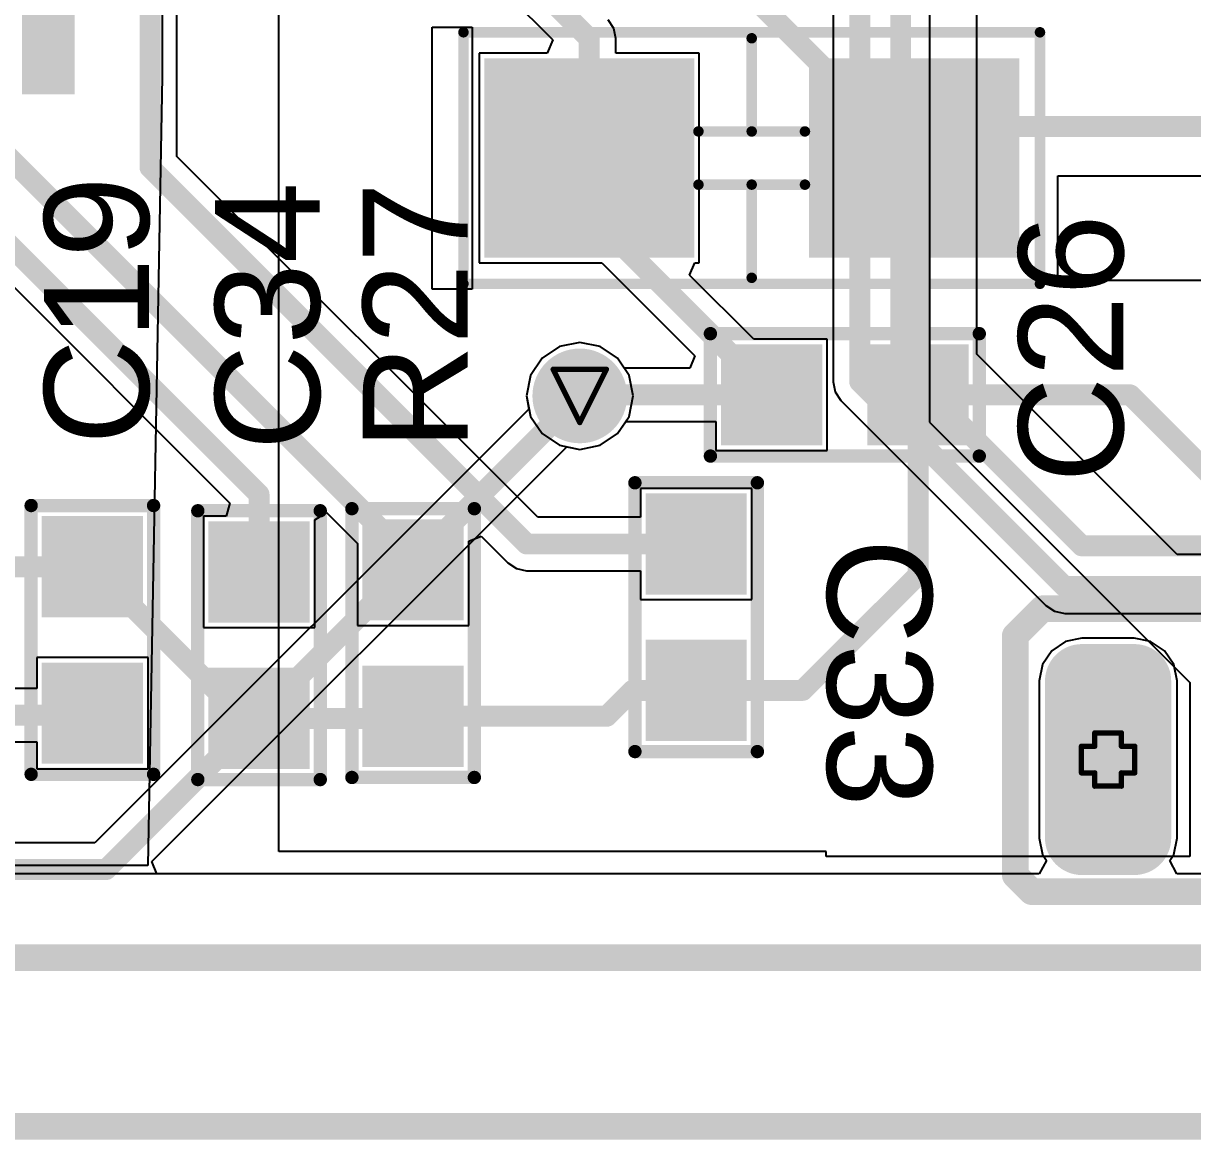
# Model space of a CAD drawing. Header units: inches. Extents: x -3 to 423, y -3 to 110.
# Drawn here: x 45.02 to 56.18, y -1.74 to 8.92 of the extents above; entities that cross this region are included whole.
import ezdxf

# ---------------------------------------------------------------- set-up
doc = ezdxf.new("R2010")
doc.units = ezdxf.units.IN
for name, color, linetype in [('Board Outline', 56, 'Continuous'), ('Bottom Layer', 5, 'Continuous'), ('Bottom Solder', 6, 'Continuous'), ('Drill Drawing', 1, 'Continuous'), ('Mechanical 1', 6, 'Continuous'), ('Mechanical 16', 56, 'Continuous'), ('Mechanical 3', 76, 'Continuous'), ('Mid Layer', 16, 'Continuous'), ('Mid Layer 2', 76, 'Continuous'), ('Multi-Layer', 9, 'Continuous'), ('Pad Holes', 156, 'Continuous'), ('Top Layer', 1, 'Continuous'), ('Top Overlay', 2, 'Continuous'), ('Top Paste', 8, 'Continuous'), ('Top Solder', 216, 'Continuous'), ('Via Holes', 16, 'Continuous')]:
    doc.layers.add(name, color=color, linetype=linetype)
doc.styles.add('Arial', font='', dxfattribs={"height": 0.2})
doc.styles.get('Arial').set_extended_font_data('Arial')

msp = doc.modelspace()

# ---------------------------------------------------------------- hatches: boundary and pattern name
at = {"layer": 'Bottom Layer'}
h = msp.add_hatch(color=5, dxfattribs=at)
edge = h.paths.add_edge_path()
edge.add_arc((50.33, 5.36), 0.35, 0, 360)
h = msp.add_hatch(color=5, dxfattribs=at)
edge = h.paths.add_edge_path()
edge.add_arc((55.62, 1.14), 0.25, 270, 360)
edge.add_line((55.87, 1.14), (55.87, 2.64))
edge.add_arc((55.62, 2.64), 0.25, 0, 90)
edge.add_line((55.62, 2.89), (55.12, 2.89))
edge.add_arc((55.12, 2.64), 0.25, 90, 180)
edge.add_line((54.87, 2.64), (54.87, 1.14))
edge.add_arc((55.12, 1.14), 0.25, 180, 270)
edge.add_line((55.12, 0.89), (55.62, 0.89))
at = {"layer": 'Bottom Solder'}
h = msp.add_hatch(color=6, dxfattribs=at)
edge = h.paths.add_edge_path()
edge.add_arc((50.33, 5.36), 0.452, 0, 360)
h = msp.add_hatch(color=6, dxfattribs=at)
edge = h.paths.add_edge_path()
edge.add_arc((55.62, 1.14), 0.352, 270, 360)
edge.add_line((55.972, 1.14), (55.972, 2.64))
edge.add_arc((55.62, 2.64), 0.352, 0, 90)
edge.add_line((55.62, 2.992), (55.12, 2.992))
edge.add_arc((55.12, 2.64), 0.352, 90, 180)
edge.add_line((54.768, 2.64), (54.768, 1.14))
edge.add_arc((55.12, 1.14), 0.352, 180, 270)
edge.add_line((55.12, 0.788), (55.62, 0.788))
at = {"layer": 'Mid Layer'}
h = msp.add_hatch(color=16, dxfattribs=at)
edge = h.paths.add_edge_path()
edge.add_arc((50.33, 5.36), 0.35, 0, 360)
h = msp.add_hatch(color=16, dxfattribs=at)
edge = h.paths.add_edge_path()
edge.add_arc((55.62, 1.14), 0.25, 270, 360)
edge.add_line((55.87, 1.14), (55.87, 2.64))
edge.add_arc((55.62, 2.64), 0.25, 0, 90)
edge.add_line((55.62, 2.89), (55.12, 2.89))
edge.add_arc((55.12, 2.64), 0.25, 90, 180)
edge.add_line((54.87, 2.64), (54.87, 1.14))
edge.add_arc((55.12, 1.14), 0.25, 180, 270)
edge.add_line((55.12, 0.89), (55.62, 0.89))
at = {"layer": 'Mid Layer 2'}
h = msp.add_hatch(color=76, dxfattribs=at)
edge = h.paths.add_edge_path()
edge.add_arc((50.33, 5.36), 0.35, 0, 360)
h = msp.add_hatch(color=76, dxfattribs=at)
edge = h.paths.add_edge_path()
edge.add_arc((55.62, 1.14), 0.25, 270, 360)
edge.add_line((55.87, 1.14), (55.87, 2.64))
edge.add_arc((55.62, 2.64), 0.25, 0, 90)
edge.add_line((55.62, 2.89), (55.12, 2.89))
edge.add_arc((55.12, 2.64), 0.25, 90, 180)
edge.add_line((54.87, 2.64), (54.87, 1.14))
edge.add_arc((55.12, 1.14), 0.25, 180, 270)
edge.add_line((55.12, 0.89), (55.62, 0.89))
at = {"layer": 'Multi-Layer'}
h = msp.add_hatch(color=9, dxfattribs=at)
edge = h.paths.add_edge_path()
edge.add_arc((55.62, 1.14), 0.25, 270, 360)
edge.add_line((55.87, 1.14), (55.87, 2.64))
edge.add_arc((55.62, 2.64), 0.25, 0, 90)
edge.add_line((55.62, 2.89), (55.12, 2.89))
edge.add_arc((55.12, 2.64), 0.25, 90, 180)
edge.add_line((54.87, 2.64), (54.87, 1.14))
edge.add_arc((55.12, 1.14), 0.25, 180, 270)
edge.add_line((55.12, 0.89), (55.62, 0.89))
at = {"layer": 'Pad Holes'}
h = msp.add_hatch(color=7, dxfattribs=at)
edge = h.paths.add_edge_path()
edge.add_arc((55.37, 1.89), 0.5, 0, 360)
at = {"layer": 'Top Layer'}
for points in [[(45.11, 8.34), (45.11, 9.84), (45.41, 9.84), (45.41, 8.34)], [(51.32, 6.78), (49.52, 6.78), (49.52, 8.48), (51.32, 8.48)], [(54.42, 6.78), (52.62, 6.78), (52.62, 8.48), (54.42, 8.48)], [(52.541, 4.989), (51.779, 4.989), (51.779, 5.751), (52.541, 5.751)], [(53.938, 4.989), (53.176, 4.989), (53.176, 5.751), (53.938, 5.751)], [(51.059, 3.566), (51.059, 4.328), (51.821, 4.328), (51.821, 3.566)], [(46.061, 4.111), (46.061, 3.349), (45.299, 3.349), (45.299, 4.111)], [(46.889, 3.299), (46.889, 4.061), (47.651, 4.061), (47.651, 3.299)], [(48.359, 3.319), (48.359, 4.081), (49.121, 4.081), (49.121, 3.319)], [(51.059, 2.169), (51.059, 2.931), (51.821, 2.931), (51.821, 2.169)], [(46.061, 2.714), (46.061, 1.952), (45.299, 1.952), (45.299, 2.714)], [(48.359, 1.922), (48.359, 2.684), (49.121, 2.684), (49.121, 1.922)], [(46.889, 1.902), (46.889, 2.664), (47.651, 2.664), (47.651, 1.902)]]:
    msp.add_hatch(color=1, dxfattribs=at).paths.add_polyline_path(points)
h = msp.add_hatch(color=1, dxfattribs=at)
edge = h.paths.add_edge_path()
edge.add_arc((50.33, 5.36), 0.35, 0, 360)
h = msp.add_hatch(color=1, dxfattribs=at)
edge = h.paths.add_edge_path()
edge.add_arc((55.62, 1.14), 0.25, 270, 360)
edge.add_line((55.87, 1.14), (55.87, 2.64))
edge.add_arc((55.62, 2.64), 0.25, 0, 90)
edge.add_line((55.62, 2.89), (55.12, 2.89))
edge.add_arc((55.12, 2.64), 0.25, 90, 180)
edge.add_line((54.87, 2.64), (54.87, 1.14))
edge.add_arc((55.12, 1.14), 0.25, 180, 270)
edge.add_line((55.12, 0.89), (55.62, 0.89))
at = {"layer": 'Top Paste'}
for points in [[(45.11, 8.34), (45.11, 9.84), (45.41, 9.84), (45.41, 8.34)], [(51.32, 6.78), (49.52, 6.78), (49.52, 8.48), (51.32, 8.48)], [(54.42, 6.78), (52.62, 6.78), (52.62, 8.48), (54.42, 8.48)], [(52.541, 4.989), (51.779, 4.989), (51.779, 5.751), (52.541, 5.751)], [(53.938, 4.989), (53.176, 4.989), (53.176, 5.751), (53.938, 5.751)], [(51.059, 3.566), (51.059, 4.328), (51.821, 4.328), (51.821, 3.566)], [(46.061, 4.111), (46.061, 3.349), (45.299, 3.349), (45.299, 4.111)], [(46.889, 3.299), (46.889, 4.061), (47.651, 4.061), (47.651, 3.299)], [(48.359, 3.319), (48.359, 4.081), (49.121, 4.081), (49.121, 3.319)], [(51.059, 2.169), (51.059, 2.931), (51.821, 2.931), (51.821, 2.169)], [(46.061, 2.714), (46.061, 1.952), (45.299, 1.952), (45.299, 2.714)], [(48.359, 1.922), (48.359, 2.684), (49.121, 2.684), (49.121, 1.922)], [(46.889, 1.902), (46.889, 2.664), (47.651, 2.664), (47.651, 1.902)]]:
    msp.add_hatch(color=8, dxfattribs=at).paths.add_polyline_path(points)
at = {"layer": 'Top Solder'}
for points in [[(45.008, 8.238), (45.008, 9.942), (45.512, 9.942), (45.512, 8.238)], [(51.422, 6.678), (49.418, 6.678), (49.418, 8.582), (51.422, 8.582)], [(54.522, 6.678), (52.518, 6.678), (52.518, 8.582), (54.522, 8.582)], [(52.643, 4.887), (51.677, 4.887), (51.677, 5.853), (52.643, 5.853)], [(54.04, 4.887), (53.074, 4.887), (53.074, 5.853), (54.04, 5.853)], [(50.957, 3.464), (50.957, 4.43), (51.923, 4.43), (51.923, 3.464)], [(46.163, 4.213), (46.163, 3.247), (45.197, 3.247), (45.197, 4.213)], [(46.787, 3.197), (46.787, 4.163), (47.753, 4.163), (47.753, 3.197)], [(48.257, 3.217), (48.257, 4.183), (49.223, 4.183), (49.223, 3.217)], [(50.957, 2.067), (50.957, 3.033), (51.923, 3.033), (51.923, 2.067)], [(46.163, 2.816), (46.163, 1.85), (45.197, 1.85), (45.197, 2.816)], [(46.787, 1.8), (46.787, 2.766), (47.753, 2.766), (47.753, 1.8)], [(48.257, 1.82), (48.257, 2.786), (49.223, 2.786), (49.223, 1.82)]]:
    msp.add_hatch(color=216, dxfattribs=at).paths.add_polyline_path(points)
h = msp.add_hatch(color=216, dxfattribs=at)
edge = h.paths.add_edge_path()
edge.add_arc((50.33, 5.36), 0.452, 0, 360)
h = msp.add_hatch(color=216, dxfattribs=at)
edge = h.paths.add_edge_path()
edge.add_arc((55.62, 1.14), 0.352, 270, 360)
edge.add_line((55.972, 1.14), (55.972, 2.64))
edge.add_arc((55.62, 2.64), 0.352, 0, 90)
edge.add_line((55.62, 2.992), (55.12, 2.992))
edge.add_arc((55.12, 2.64), 0.352, 90, 180)
edge.add_line((54.768, 2.64), (54.768, 1.14))
edge.add_arc((55.12, 1.14), 0.352, 180, 270)
edge.add_line((55.12, 0.788), (55.62, 0.788))
at = {"layer": 'Via Holes'}
h = msp.add_hatch(color=7, dxfattribs=at)
edge = h.paths.add_edge_path()
edge.add_arc((50.33, 5.36), 0.25, 0, 360)

# ---------------------------------------------------------------- linework, layer by layer
at = {"layer": 'Board Outline', "const_width": 0.254}
msp.add_lwpolyline([(0.02, 0), (64.06, 0)], dxfattribs=at)
at = {"layer": 'Bottom Layer'}
for p, q in [((52.746, 24.317), (52.746, 5.495)), ((50.135, 5.831), (49.97, 5.72)), ((50.33, 5.87), (50.135, 5.831)), ((50.525, 5.831), (50.33, 5.87)), ((50.69, 5.72), (50.525, 5.831)), ((49.97, 5.72), (49.859, 5.555)), ((50.801, 5.555), (50.69, 5.72)), ((49.859, 5.555), (49.82, 5.36)), ((50.84, 5.36), (50.801, 5.555)), ((52.746, 5.495), (52.765, 5.398)), ((49.82, 5.36), (49.845, 5.235)), ((50.801, 5.165), (50.84, 5.36)), ((52.765, 5.398), (52.821, 5.315)), ((52.821, 5.315), (54.776, 3.36)), ((49.845, 5.235), (45.704, 1.095)), ((50.69, 5), (50.801, 5.165)), ((50.525, 4.889), (50.69, 5)), ((46.248, 0.917), (50.205, 4.875)), ((50.205, 4.875), (50.33, 4.85)), ((50.33, 4.85), (50.525, 4.889)), ((54.776, 3.36), (54.859, 3.305)), ((54.859, 3.305), (54.956, 3.285)), ((54.956, 3.285), (60.15, 3.285)), ((54.964, 3.017), (54.832, 2.928)), ((55.12, 3.048), (54.964, 3.017)), ((55.62, 3.048), (55.12, 3.048)), ((55.776, 3.017), (55.62, 3.048)), ((55.908, 2.928), (55.776, 3.017)), ((54.832, 2.928), (54.743, 2.796)), ((55.997, 2.796), (55.908, 2.928)), ((54.743, 2.796), (54.712, 2.64)), ((56.028, 2.64), (55.997, 2.796)), ((54.712, 2.64), (54.712, 1.14)), ((56.028, 1.14), (56.028, 2.64)), ((54.712, 1.14), (54.743, 0.984)), ((55.997, 0.984), (56.028, 1.14)), ((45.704, 1.095), (40.739, 1.095)), ((46.296, 0.8), (46.248, 0.917)), ((54.781, 0.927), (54.713, 0.8)), ((54.743, 0.984), (54.781, 0.927)), ((55.959, 0.927), (55.997, 0.984)), ((56.027, 0.8), (55.959, 0.927)), ((54.713, 0.8), (46.296, 0.8)), ((57.368, 0.8), (56.027, 0.8))]:
    msp.add_line(p, q, dxfattribs=at)
at = {"layer": 'Bottom Layer', "const_width": 0.2}
for points in [[(53.001, 5.495), (53.001, 24.317)], [(53.391, 5.657), (53.391, 24.155)], [(53.391, 5.657), (55.118, 3.93)], [(53.001, 5.495), (54.956, 3.54)], [(45.81, 0.84), (50.33, 5.36)], [(55.118, 3.93), (59.38, 3.93)], [(54.956, 3.54), (60.15, 3.54)], [(37.28, 0.84), (45.81, 0.84)]]:
    msp.add_lwpolyline(points, dxfattribs=at)
at = {"layer": 'Bottom Layer', "const_width": 0.1}
for points in [[(53.341, 5.657, 1), (53.441, 5.657, 1)], [(53.341, 5.657, 1), (53.441, 5.657, 1)], [(52.951, 5.495, 1), (53.051, 5.495, 1)], [(52.951, 5.495, 1), (53.051, 5.495, 1)], [(50.28, 5.36, 1), (50.38, 5.36, 1)], [(55.068, 3.93, 1), (55.168, 3.93, 1)], [(55.068, 3.93, 1), (55.168, 3.93, 1)], [(54.906, 3.54, 1), (55.006, 3.54, 1)], [(54.906, 3.54, 1), (55.006, 3.54, 1)], [(45.76, 0.84, 1), (45.86, 0.84, 1)], [(45.76, 0.84, 1), (45.86, 0.84, 1)]]:
    msp.add_lwpolyline(points, format="xyb", close=True, dxfattribs=at)
at = {"layer": 'Drill Drawing', "const_width": 0.0508}
for points in [[(50.076, 5.614), (50.584, 5.614)], [(50.076, 5.614), (50.33, 5.106)], [(50.33, 5.106), (50.584, 5.614)], [(55.243, 2.017), (55.243, 2.144)], [(55.243, 2.144), (55.497, 2.144)], [(55.497, 2.017), (55.497, 2.144)], [(55.116, 1.763), (55.116, 2.017)], [(55.116, 2.017), (55.243, 2.017)], [(55.497, 2.017), (55.624, 2.017)], [(55.624, 1.763), (55.624, 2.017)], [(55.116, 1.763), (55.243, 1.763)], [(55.243, 1.636), (55.243, 1.763)], [(55.497, 1.763), (55.624, 1.763)], [(55.497, 1.636), (55.497, 1.763)], [(55.243, 1.636), (55.497, 1.636)]]:
    msp.add_lwpolyline(points, dxfattribs=at)
at = {"layer": 'Drill Drawing', "const_width": 0.0254}
for points in [[(50.063, 5.614, 1), (50.089, 5.614, 1)], [(50.063, 5.614, 1), (50.089, 5.614, 1)], [(50.571, 5.614, 1), (50.597, 5.614, 1)], [(50.571, 5.614, 1), (50.597, 5.614, 1)], [(50.317, 5.106, 1), (50.343, 5.106, 1)], [(50.317, 5.106, 1), (50.343, 5.106, 1)], [(55.23, 2.144, 1), (55.256, 2.144, 1)], [(55.23, 2.144, 1), (55.256, 2.144, 1)], [(55.484, 2.144, 1), (55.51, 2.144, 1)], [(55.484, 2.144, 1), (55.51, 2.144, 1)], [(55.103, 2.017, 1), (55.129, 2.017, 1)], [(55.103, 2.017, 1), (55.129, 2.017, 1)], [(55.23, 2.017, 1), (55.256, 2.017, 1)], [(55.23, 2.017, 1), (55.256, 2.017, 1)], [(55.484, 2.017, 1), (55.51, 2.017, 1)], [(55.484, 2.017, 1), (55.51, 2.017, 1)], [(55.611, 2.017, 1), (55.637, 2.017, 1)], [(55.611, 2.017, 1), (55.637, 2.017, 1)], [(55.103, 1.763, 1), (55.129, 1.763, 1)], [(55.103, 1.763, 1), (55.129, 1.763, 1)], [(55.23, 1.763, 1), (55.256, 1.763, 1)], [(55.23, 1.763, 1), (55.256, 1.763, 1)], [(55.484, 1.763, 1), (55.51, 1.763, 1)], [(55.484, 1.763, 1), (55.51, 1.763, 1)], [(55.611, 1.763, 1), (55.637, 1.763, 1)], [(55.611, 1.763, 1), (55.637, 1.763, 1)], [(55.23, 1.636, 1), (55.256, 1.636, 1)], [(55.23, 1.636, 1), (55.256, 1.636, 1)], [(55.484, 1.636, 1), (55.51, 1.636, 1)], [(55.484, 1.636, 1), (55.51, 1.636, 1)]]:
    msp.add_lwpolyline(points, format="xyb", close=True, dxfattribs=at)
at = {"layer": 'Mechanical 1', "const_width": 0.254}
msp.add_lwpolyline([(0, 0), (64.06, 0)], dxfattribs=at)
at = {"layer": 'Mechanical 16'}
for p, q in [((48.922, 8.88), (49.303, 8.88)), ((48.922, 6.38), (48.922, 8.88)), ((49.303, 8.88), (49.303, 6.38)), ((49.303, 6.38), (48.922, 6.38))]:
    msp.add_line(p, q, dxfattribs=at)
at = {"layer": 'Mechanical 16', "const_width": 0.1}
for points in [[(49.22, 6.43), (49.22, 8.83)], [(49.22, 8.83), (54.72, 8.83)], [(51.97, 7.884), (51.97, 8.773)], [(54.72, 6.43), (54.72, 8.83)], [(51.462, 7.884), (51.97, 7.884)], [(51.97, 7.884), (52.478, 7.884)], [(51.462, 7.376), (51.97, 7.376)], [(51.97, 7.376), (52.478, 7.376)], [(51.97, 6.487), (51.97, 7.376)], [(49.22, 6.43), (54.72, 6.43)]]:
    msp.add_lwpolyline(points, dxfattribs=at)
at = {"layer": 'Mechanical 16', "const_width": 0.05}
for points in [[(49.195, 8.83, 1), (49.245, 8.83, 1)], [(49.195, 8.83, 1), (49.245, 8.83, 1)], [(51.945, 8.773, 1), (51.995, 8.773, 1)], [(54.695, 8.83, 1), (54.745, 8.83, 1)], [(54.695, 8.83, 1), (54.745, 8.83, 1)], [(51.437, 7.884, 1), (51.487, 7.884, 1)], [(51.945, 7.884, 1), (51.995, 7.884, 1)], [(51.945, 7.884, 1), (51.995, 7.884, 1)], [(51.945, 7.884, 1), (51.995, 7.884, 1)], [(52.453, 7.884, 1), (52.503, 7.884, 1)], [(51.437, 7.376, 1), (51.487, 7.376, 1)], [(51.945, 7.376, 1), (51.995, 7.376, 1)], [(51.945, 7.376, 1), (51.995, 7.376, 1)], [(51.945, 7.376, 1), (51.995, 7.376, 1)], [(52.453, 7.376, 1), (52.503, 7.376, 1)], [(49.195, 6.43, 1), (49.245, 6.43, 1)], [(49.195, 6.43, 1), (49.245, 6.43, 1)], [(51.945, 6.487, 1), (51.995, 6.487, 1)], [(54.695, 6.43, 1), (54.745, 6.43, 1)], [(54.695, 6.43, 1), (54.745, 6.43, 1)]]:
    msp.add_lwpolyline(points, format="xyb", close=True, dxfattribs=at)
at = {"layer": 'Mechanical 3', "const_width": 0.254}
msp.add_lwpolyline([(38.886, -1.61), (64.06, -1.61)], dxfattribs=at)
at = {"layer": 'Mid Layer'}
for p, q in [((50.135, 5.831), (49.97, 5.72)), ((50.33, 5.87), (50.135, 5.831)), ((50.525, 5.831), (50.33, 5.87)), ((50.69, 5.72), (50.525, 5.831)), ((49.97, 5.72), (49.859, 5.555)), ((50.801, 5.555), (50.69, 5.72)), ((49.859, 5.555), (49.82, 5.36)), ((50.84, 5.36), (50.801, 5.555)), ((49.82, 5.36), (49.859, 5.165)), ((50.801, 5.165), (50.84, 5.36)), ((49.859, 5.165), (49.97, 5)), ((50.69, 5), (50.801, 5.165)), ((49.97, 5), (50.135, 4.889)), ((50.525, 4.889), (50.69, 5)), ((50.135, 4.889), (50.33, 4.85)), ((50.33, 4.85), (50.525, 4.889)), ((54.964, 3.017), (54.832, 2.928)), ((55.12, 3.048), (54.964, 3.017)), ((55.62, 3.048), (55.12, 3.048)), ((55.776, 3.017), (55.62, 3.048)), ((55.908, 2.928), (55.776, 3.017)), ((54.832, 2.928), (54.743, 2.796)), ((55.997, 2.796), (55.908, 2.928)), ((54.743, 2.796), (54.712, 2.64)), ((56.028, 2.64), (55.997, 2.796)), ((54.712, 2.64), (54.712, 1.14)), ((56.028, 1.14), (56.028, 2.64)), ((54.712, 1.14), (54.743, 0.984)), ((55.997, 0.984), (56.028, 1.14)), ((54.781, 0.927), (54.713, 0.8)), ((54.743, 0.984), (54.781, 0.927)), ((55.959, 0.927), (55.997, 0.984)), ((56.027, 0.8), (55.959, 0.927)), ((54.713, 0.8), (32.482, 0.8)), ((57.368, 0.8), (56.027, 0.8))]:
    msp.add_line(p, q, dxfattribs=at)
at = {"layer": 'Mid Layer 2'}
for p, q in [((54.117, 5.757), (54.117, 13.493)), ((53.665, 12.912), (53.665, 7.84)), ((47.46, 1.014), (47.46, 11)), ((46.345, 9.383), (46.345, 8.405)), ((46.345, 8.405), (46.21, 0.88)), ((53.665, 7.84), (53.665, 5.111)), ((54.89, 6.46), (54.89, 7.46)), ((54.89, 7.46), (58.07, 7.46)), ((58.03, 6.46), (54.89, 6.46)), ((56.028, 3.846), (54.117, 5.757)), ((53.665, 5.111), (56.15, 2.626)), ((58.884, 3.846), (56.028, 3.846)), ((56.15, 2.626), (56.15, 0.965)), ((52.68, 1.014), (47.46, 1.014)), ((52.68, 0.965), (52.68, 1.014)), ((56.15, 0.965), (52.68, 0.965)), ((46.21, 0.88), (30.65, 0.88))]:
    msp.add_line(p, q, dxfattribs=at)
at = {"layer": 'Top Layer'}
for p, q in [((46.485, 7.646), (46.485, 9.97)), ((49.195, 9.635), (50.073, 8.757)), ((50.656, 8.867), (50.6, 8.95)), ((50.675, 8.77), (50.656, 8.867)), ((50.073, 8.757), (50.02, 8.63)), ((50.675, 8.63), (50.675, 8.77)), ((50.02, 8.63), (49.37, 8.63)), ((49.37, 8.63), (49.37, 6.63)), ((51.47, 8.63), (50.675, 8.63)), ((51.47, 6.63), (51.47, 8.63)), ((49.929, 4.202), (46.485, 7.646)), ((44.08, 7.25), (46.992, 4.338)), ((49.37, 6.63), (50.54, 6.63)), ((50.54, 6.63), (51.427, 5.742)), ((51.378, 6.513), (51.426, 6.63)), ((51.426, 6.63), (51.47, 6.63)), ((51.989, 5.901), (51.378, 6.513)), ((50.135, 5.831), (49.97, 5.72)), ((50.33, 5.87), (50.135, 5.831)), ((50.525, 5.831), (50.33, 5.87)), ((50.69, 5.72), (50.525, 5.831)), ((52.691, 5.901), (51.989, 5.901)), ((52.691, 4.839), (52.691, 5.901)), ((49.97, 5.72), (49.859, 5.555)), ((50.754, 5.625), (50.69, 5.72)), ((51.427, 5.742), (51.379, 5.625)), ((51.379, 5.625), (50.754, 5.625)), ((49.859, 5.555), (49.82, 5.36)), ((49.82, 5.36), (49.859, 5.165)), ((49.859, 5.165), (49.97, 5)), ((50.69, 5), (50.768, 5.115)), ((50.768, 5.115), (51.629, 5.115)), ((51.629, 5.115), (51.629, 4.839)), ((49.97, 5), (50.135, 4.889)), ((50.525, 4.889), (50.69, 5)), ((50.135, 4.889), (50.33, 4.85)), ((50.33, 4.85), (50.525, 4.889)), ((51.629, 4.839), (52.691, 4.839)), ((51.971, 4.478), (50.909, 4.478)), ((50.909, 4.478), (50.909, 4.202)), ((51.971, 3.416), (51.971, 4.478)), ((46.992, 4.338), (46.958, 4.211)), ((47.801, 4.179), (47.913, 4.246)), ((47.913, 4.246), (48.209, 3.951)), ((46.958, 4.211), (46.739, 4.211)), ((46.739, 4.211), (46.739, 3.149)), ((47.801, 3.149), (47.801, 4.179)), ((50.909, 4.202), (49.929, 4.202)), ((49.271, 3.973), (49.388, 4.021)), ((49.388, 4.021), (49.643, 3.767)), ((48.209, 3.951), (48.209, 3.169)), ((49.271, 3.169), (49.271, 3.973)), ((49.643, 3.767), (49.725, 3.712)), ((49.725, 3.712), (49.823, 3.692)), ((49.823, 3.692), (50.909, 3.692)), ((50.909, 3.692), (50.909, 3.416)), ((50.909, 3.416), (51.971, 3.416)), ((46.739, 3.149), (47.801, 3.149)), ((48.209, 3.169), (49.271, 3.169)), ((54.964, 3.017), (54.832, 2.928)), ((55.12, 3.048), (54.964, 3.017)), ((55.62, 3.048), (55.12, 3.048)), ((55.776, 3.017), (55.62, 3.048)), ((55.908, 2.928), (55.776, 3.017)), ((54.832, 2.928), (54.743, 2.796)), ((55.997, 2.796), (55.908, 2.928)), ((46.211, 2.864), (45.149, 2.864)), ((45.149, 2.864), (45.149, 2.568)), ((46.211, 1.802), (46.211, 2.864)), ((54.743, 2.796), (54.712, 2.64)), ((56.028, 2.64), (55.997, 2.796)), ((45.149, 2.568), (44.681, 2.568)), ((54.712, 2.64), (54.712, 1.14)), ((56.028, 1.14), (56.028, 2.64)), ((44.681, 2.058), (45.149, 2.058)), ((45.149, 2.058), (45.149, 1.802)), ((45.149, 1.802), (46.211, 1.802)), ((54.712, 1.14), (54.743, 0.984)), ((55.997, 0.984), (56.028, 1.14)), ((54.781, 0.927), (54.713, 0.8)), ((54.743, 0.984), (54.781, 0.927)), ((55.959, 0.927), (55.997, 0.984)), ((56.027, 0.8), (55.959, 0.927)), ((54.713, 0.8), (32.482, 0.8)), ((57.368, 0.8), (56.027, 0.8))]:
    msp.add_line(p, q, dxfattribs=at)
at = {"layer": 'Top Layer', "const_width": 0.2}
for points in [[(48.36, 12.79), (53.52, 7.63)], [(49.07, 10.12), (50.42, 8.77)], [(46.23, 7.54), (46.23, 9.97)], [(50.42, 7.63), (50.42, 8.77)], [(53.52, 7.63), (53.52, 7.93)], [(53.52, 7.93), (58.3, 7.93)], [(44.76, 7.76), (48.74, 3.78)], [(50.42, 7.11), (50.42, 7.63)], [(53.52, 7.63), (53.557, 7.593)], [(46.23, 7.54), (49.823, 3.947)], [(53.557, 5.37), (53.557, 7.593)], [(44.26, 7.43), (47.27, 4.42)], [(50.42, 7.11), (52.16, 5.37)], [(50.33, 5.36), (50.34, 5.37)], [(50.34, 5.37), (52.16, 5.37)], [(53.557, 3.65), (53.557, 5.37)], [(53.557, 5.37), (55.58, 5.37)], [(55.58, 5.37), (57.459, 3.491)], [(47.27, 3.68), (47.27, 4.42)], [(49.823, 3.947), (51.44, 3.947)], [(44.17, 3.73), (45.68, 3.73)], [(45.68, 3.73), (47.127, 2.283)], [(48.74, 3.7), (48.74, 3.78)], [(52.457, 2.55), (53.557, 3.65)], [(50.587, 2.303), (50.834, 2.55)], [(50.834, 2.55), (51.44, 2.55)], [(51.44, 2.55), (52.457, 2.55)], [(44.15, 2.313), (45.66, 2.313)], [(45.66, 2.313), (45.68, 2.333)], [(47.127, 2.283), (47.27, 2.283)], [(47.27, 2.283), (48.72, 2.283)], [(48.72, 2.283), (48.74, 2.303)], [(48.74, 2.303), (50.587, 2.303)]]:
    msp.add_lwpolyline(points, dxfattribs=at)
at = {"layer": 'Top Layer', "const_width": 0.1}
for points in [[(50.37, 8.77, 1), (50.47, 8.77, 1)], [(50.37, 8.77, 1), (50.47, 8.77, 1)], [(53.47, 7.93, 1), (53.57, 7.93, 1)], [(53.47, 7.93, 1), (53.57, 7.93, 1)], [(50.37, 7.63, 1), (50.47, 7.63, 1)], [(50.37, 7.63, 1), (50.47, 7.63, 1)], [(53.47, 7.63, 1), (53.57, 7.63, 1)], [(53.47, 7.63, 1), (53.57, 7.63, 1)], [(53.47, 7.63, 1), (53.57, 7.63, 1)], [(46.18, 7.54, 1), (46.28, 7.54, 1)], [(46.18, 7.54, 1), (46.28, 7.54, 1)], [(53.507, 7.593, 1), (53.607, 7.593, 1)], [(53.507, 7.593, 1), (53.607, 7.593, 1)], [(50.37, 7.11, 1), (50.47, 7.11, 1)], [(50.37, 7.11, 1), (50.47, 7.11, 1)], [(50.29, 5.37, 1), (50.39, 5.37, 1)], [(50.29, 5.37, 1), (50.39, 5.37, 1)], [(52.11, 5.37, 1), (52.21, 5.37, 1)], [(52.11, 5.37, 1), (52.21, 5.37, 1)], [(53.507, 5.37, 1), (53.607, 5.37, 1)], [(53.507, 5.37, 1), (53.607, 5.37, 1)], [(53.507, 5.37, 1), (53.607, 5.37, 1)], [(55.53, 5.37, 1), (55.63, 5.37, 1)], [(55.53, 5.37, 1), (55.63, 5.37, 1)], [(50.28, 5.36, 1), (50.38, 5.36, 1)], [(47.22, 4.42, 1), (47.32, 4.42, 1)], [(47.22, 4.42, 1), (47.32, 4.42, 1)], [(49.773, 3.947, 1), (49.873, 3.947, 1)], [(49.773, 3.947, 1), (49.873, 3.947, 1)], [(51.39, 3.947, 1), (51.49, 3.947, 1)], [(45.63, 3.73, 1), (45.73, 3.73, 1)], [(45.63, 3.73, 1), (45.73, 3.73, 1)], [(48.69, 3.78, 1), (48.79, 3.78, 1)], [(48.69, 3.78, 1), (48.79, 3.78, 1)], [(48.69, 3.7, 1), (48.79, 3.7, 1)], [(47.22, 3.68, 1), (47.32, 3.68, 1)], [(53.507, 3.65, 1), (53.607, 3.65, 1)], [(53.507, 3.65, 1), (53.607, 3.65, 1)], [(50.784, 2.55, 1), (50.884, 2.55, 1)], [(50.784, 2.55, 1), (50.884, 2.55, 1)], [(51.39, 2.55, 1), (51.49, 2.55, 1)], [(51.39, 2.55, 1), (51.49, 2.55, 1)], [(52.407, 2.55, 1), (52.507, 2.55, 1)], [(52.407, 2.55, 1), (52.507, 2.55, 1)], [(45.61, 2.313, 1), (45.71, 2.313, 1)], [(45.61, 2.313, 1), (45.71, 2.313, 1)], [(45.63, 2.333, 1), (45.73, 2.333, 1)], [(47.077, 2.283, 1), (47.177, 2.283, 1)], [(47.077, 2.283, 1), (47.177, 2.283, 1)], [(47.22, 2.283, 1), (47.32, 2.283, 1)], [(47.22, 2.283, 1), (47.32, 2.283, 1)], [(48.67, 2.283, 1), (48.77, 2.283, 1)], [(48.67, 2.283, 1), (48.77, 2.283, 1)], [(48.69, 2.303, 1), (48.79, 2.303, 1)], [(48.69, 2.303, 1), (48.79, 2.303, 1)], [(50.537, 2.303, 1), (50.637, 2.303, 1)], [(50.537, 2.303, 1), (50.637, 2.303, 1)]]:
    msp.add_lwpolyline(points, format="xyb", close=True, dxfattribs=at)
at = {"layer": 'Top Overlay'}
for points, const_width in [([(51.576, 4.786), (51.576, 5.954)], 0.127), ([(51.576, 5.954), (54.141, 5.954)], 0.127), ([(54.141, 4.786), (54.141, 5.954)], 0.127), ([(51.576, 4.786), (54.141, 4.786)], 0.127), ([(50.856, 4.531), (52.024, 4.531)], 0.127), ([(50.856, 1.966), (50.856, 4.531)], 0.127), ([(52.024, 1.966), (52.024, 4.531)], 0.127), ([(45.096, 4.314), (46.264, 4.314)], 0.127), ([(45.096, 1.749), (45.096, 4.314)], 0.127), ([(46.264, 1.749), (46.264, 4.314)], 0.127), ([(46.686, 4.264), (47.854, 4.264)], 0.127), ([(46.686, 1.699), (46.686, 4.264)], 0.127), ([(47.854, 1.699), (47.854, 4.264)], 0.127), ([(48.156, 4.284), (49.324, 4.284)], 0.127), ([(48.156, 1.719), (48.156, 4.284)], 0.127), ([(49.324, 1.719), (49.324, 4.284)], 0.127), ([(54.485, 3.072), (54.742, 3.329)], 0.254), ([(54.742, 3.329), (63.124, 3.329)], 0.254), ([(54.485, 0.786), (54.485, 3.072)], 0.254), ([(50.856, 1.966), (52.024, 1.966)], 0.127), ([(45.096, 1.749), (46.264, 1.749)], 0.127), ([(46.686, 1.699), (47.854, 1.699)], 0.127), ([(48.156, 1.719), (49.324, 1.719)], 0.127), ([(54.485, 0.786), (54.642, 0.629)], 0.254), ([(54.642, 0.629), (63.124, 0.629)], 0.254)]:
    msp.add_lwpolyline(points, dxfattribs=dict(at, const_width=const_width))
for points, const_width in [([(51.544, 5.954, 1), (51.608, 5.954, 1)], 0.0635), ([(51.544, 5.954, 1), (51.608, 5.954, 1)], 0.0635), ([(54.109, 5.954, 1), (54.173, 5.954, 1)], 0.0635), ([(54.109, 5.954, 1), (54.173, 5.954, 1)], 0.0635), ([(51.544, 4.786, 1), (51.608, 4.786, 1)], 0.0635), ([(51.544, 4.786, 1), (51.608, 4.786, 1)], 0.0635), ([(54.109, 4.786, 1), (54.173, 4.786, 1)], 0.0635), ([(54.109, 4.786, 1), (54.173, 4.786, 1)], 0.0635), ([(50.824, 4.531, 1), (50.888, 4.531, 1)], 0.0635), ([(50.824, 4.531, 1), (50.888, 4.531, 1)], 0.0635), ([(51.992, 4.531, 1), (52.056, 4.531, 1)], 0.0635), ([(51.992, 4.531, 1), (52.056, 4.531, 1)], 0.0635), ([(45.064, 4.314, 1), (45.128, 4.314, 1)], 0.0635), ([(45.064, 4.314, 1), (45.128, 4.314, 1)], 0.0635), ([(46.232, 4.314, 1), (46.296, 4.314, 1)], 0.0635), ([(46.232, 4.314, 1), (46.296, 4.314, 1)], 0.0635), ([(46.654, 4.264, 1), (46.718, 4.264, 1)], 0.0635), ([(46.654, 4.264, 1), (46.718, 4.264, 1)], 0.0635), ([(47.822, 4.264, 1), (47.886, 4.264, 1)], 0.0635), ([(47.822, 4.264, 1), (47.886, 4.264, 1)], 0.0635), ([(48.124, 4.284, 1), (48.188, 4.284, 1)], 0.0635), ([(48.124, 4.284, 1), (48.188, 4.284, 1)], 0.0635), ([(49.292, 4.284, 1), (49.356, 4.284, 1)], 0.0635), ([(49.292, 4.284, 1), (49.356, 4.284, 1)], 0.0635), ([(54.678, 3.329, 1), (54.805, 3.329, 1)], 0.127), ([(54.678, 3.329, 1), (54.805, 3.329, 1)], 0.127), ([(54.421, 3.072, 1), (54.548, 3.072, 1)], 0.127), ([(54.421, 3.072, 1), (54.548, 3.072, 1)], 0.127), ([(50.824, 1.966, 1), (50.888, 1.966, 1)], 0.0635), ([(50.824, 1.966, 1), (50.888, 1.966, 1)], 0.0635), ([(51.992, 1.966, 1), (52.056, 1.966, 1)], 0.0635), ([(51.992, 1.966, 1), (52.056, 1.966, 1)], 0.0635), ([(45.064, 1.749, 1), (45.128, 1.749, 1)], 0.0635), ([(45.064, 1.749, 1), (45.128, 1.749, 1)], 0.0635), ([(46.232, 1.749, 1), (46.296, 1.749, 1)], 0.0635), ([(46.232, 1.749, 1), (46.296, 1.749, 1)], 0.0635), ([(46.654, 1.699, 1), (46.718, 1.699, 1)], 0.0635), ([(46.654, 1.699, 1), (46.718, 1.699, 1)], 0.0635), ([(47.822, 1.699, 1), (47.886, 1.699, 1)], 0.0635), ([(47.822, 1.699, 1), (47.886, 1.699, 1)], 0.0635), ([(48.124, 1.719, 1), (48.188, 1.719, 1)], 0.0635), ([(48.124, 1.719, 1), (48.188, 1.719, 1)], 0.0635), ([(49.292, 1.719, 1), (49.356, 1.719, 1)], 0.0635), ([(49.292, 1.719, 1), (49.356, 1.719, 1)], 0.0635), ([(54.421, 0.786, 1), (54.548, 0.786, 1)], 0.127), ([(54.421, 0.786, 1), (54.548, 0.786, 1)], 0.127), ([(54.578, 0.629, 1), (54.705, 0.629, 1)], 0.127), ([(54.578, 0.629, 1), (54.705, 0.629, 1)], 0.127)]:
    msp.add_lwpolyline(points, format="xyb", close=True, dxfattribs=dict(at, const_width=const_width))

# ---------------------------------------------------------------- texts
at = {"layer": 'Top Overlay', "style": 'Arial'}
for s, rotation, p in [('C19', 90, (46.22, 4.893)), ('C34', 90, (47.85, 4.84)), ('R27', 90, (49.26, 4.84)), ('C26', 90, (55.514, 4.531)), ('C33', 270, (52.69, 4))]:
    msp.add_text(s, height=1, rotation=rotation, dxfattribs=at).set_placement(p)

doc.saveas('drawing.dxf')
